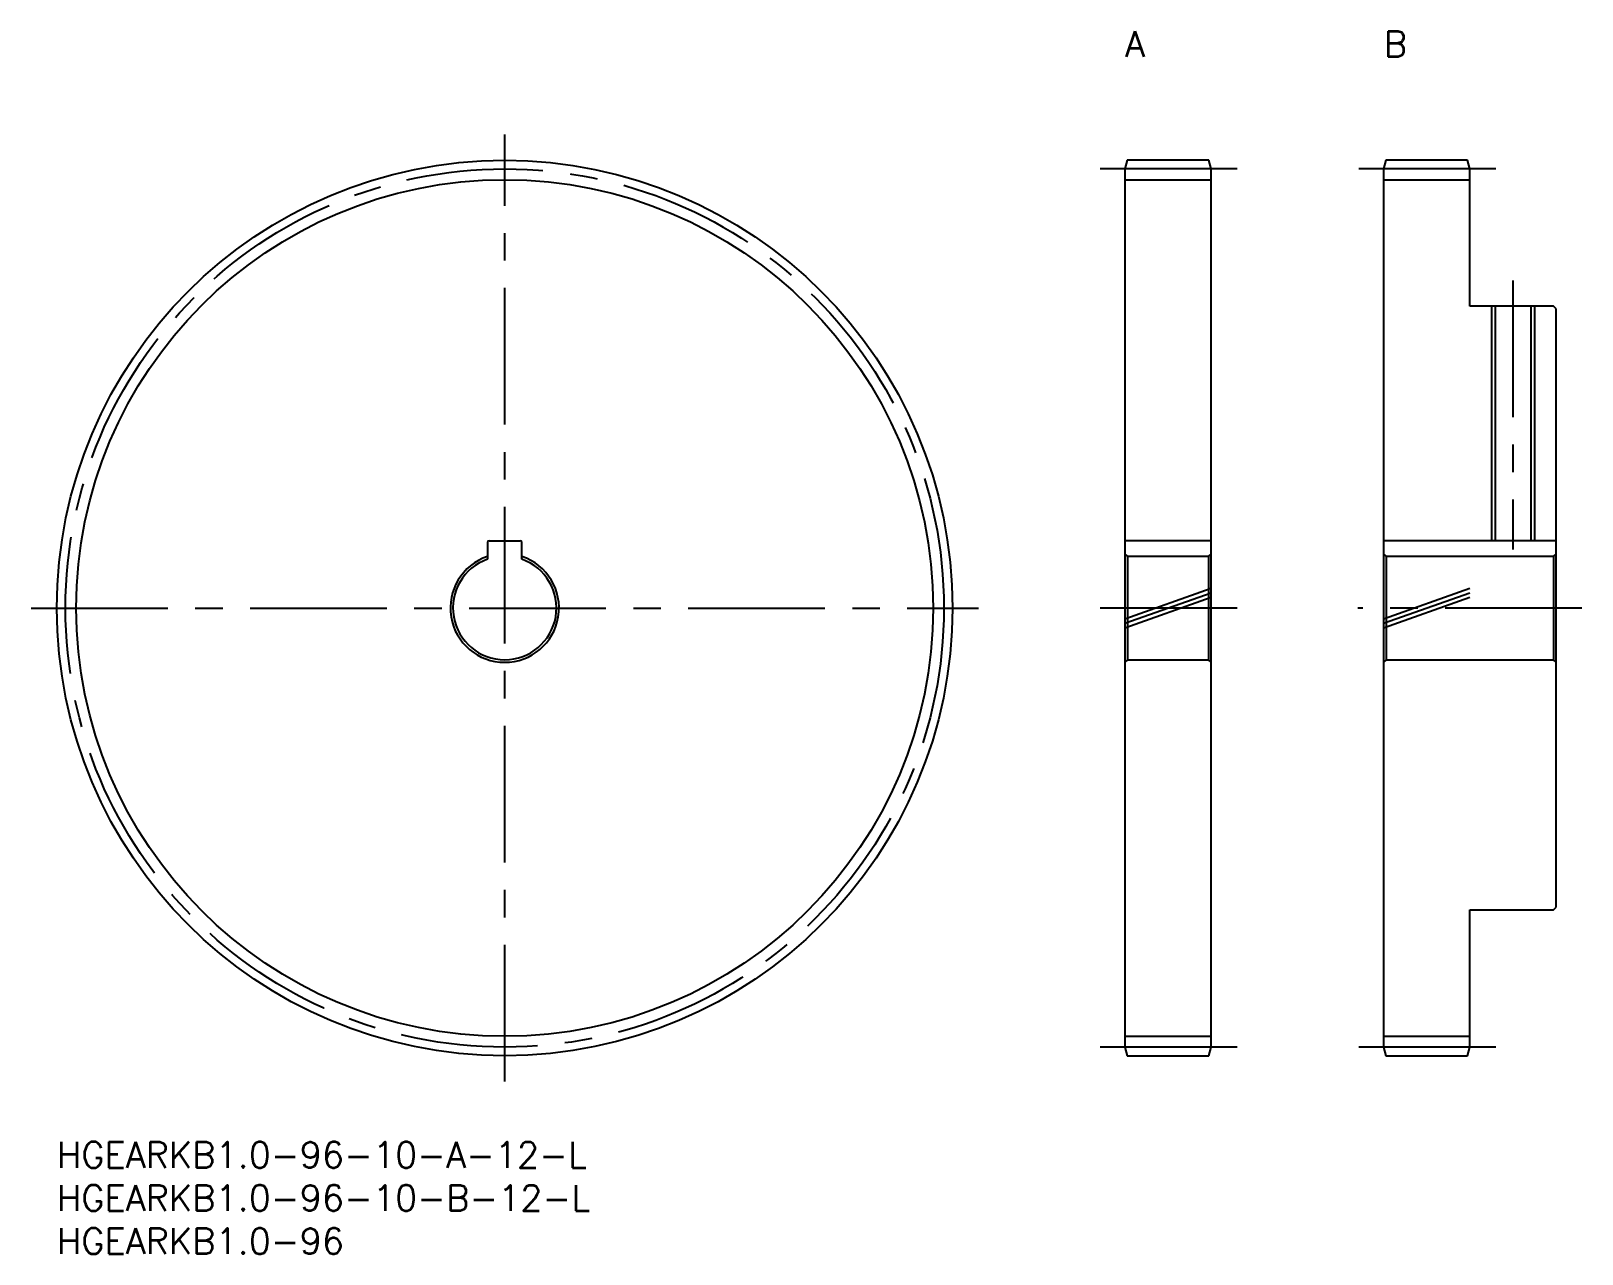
# Model space of a CAD drawing. Extents: x -3 to 177, y -13 to 129.
import ezdxf

# ---------------------------------------------------------------- set-up
doc = ezdxf.new("R2010")
doc.units = 0
doc.header["$LTSCALE"] = 0.5
doc.linetypes.add('CENTER', pattern=[50.8, 31.75, -6.35, 6.35, -6.35])
doc.linetypes.add('PHANTOM', pattern=[63.5, 31.75, -6.35, 6.35, -6.35, 6.35, -6.35])
for name, color, linetype in [('MSM_CENTER', 1, 'CENTER'), ('MSM_CONTINUOUS', 7, 'CONTINUOUS'), ('MSM_IMAGINARY', 6, 'PHANTOM'), ('MSM_NARROW', 5, 'CONTINUOUS'), ('MSM_PART_NUMBER', 7, 'CONTINUOUS')]:
    doc.layers.add(name, color=color, linetype=linetype)
doc.styles.get("Standard").update_dxf_attribs({"font": 'txt.shx', "height": 1, "bigfont": 'bigfont.shx'})

# ---------------------------------------------------------------- blocks, each defined once
blk = doc.blocks.new('*U27')
at = {"layer": 'MSM_PART_NUMBER'}
blk.add_text('A', height=3, dxfattribs=at).set_placement((123.86, 125.86))
blk = doc.blocks.new('*U28')
at = {"layer": 'MSM_PART_NUMBER'}
blk.add_text('B', height=3, dxfattribs=at).set_placement((153.86, 125.86))
blk = doc.blocks.new('*U29')
at = {"layer": 'MSM_PART_NUMBER'}
blk.add_text('HGEARKB1.0-96-10-A-12-L', height=3, dxfattribs=at).set_placement((0, -3))
blk = doc.blocks.new('*U30')
at = {"layer": 'MSM_PART_NUMBER'}
blk.add_text('HGEARKB1.0-96-10-B-12-L', height=3, dxfattribs=at).set_placement((0, -8))
blk = doc.blocks.new('*U31')
at = {"layer": 'MSM_PART_NUMBER'}
blk.add_text('HGEARKB1.0-96', height=3, dxfattribs=at).set_placement((0, -13))

msp = doc.modelspace()

# ---------------------------------------------------------------- linework, layer by layer
at = {"layer": 'MSM_CENTER'}
for p, q in [((51.93, 7), (51.93, 116.86)), ((136.86, 112.86), (120.86, 112.86)), ((166.86, 112.86), (150.86, 112.86)), ((168.86, 99.93), (168.86, 68.73)), ((-3, 61.93), (106.86, 61.93)), ((136.86, 61.93), (120.86, 61.93)), ((176.86, 61.93), (150.86, 61.93)), ((136.86, 11), (120.86, 11)), ((166.86, 11), (150.86, 11))]:
    msp.add_line(p, q, dxfattribs=at)
msp.add_circle((51.93, 61.93), 50.93, dxfattribs=at)
at = {"layer": 'MSM_CONTINUOUS'}
for p, q in [((124.13, 113.86), (123.86, 112.86)), ((133.59, 113.86), (124.13, 113.86)), ((133.86, 112.86), (133.59, 113.86)), ((154.13, 113.86), (153.86, 112.86)), ((163.59, 113.86), (154.13, 113.86)), ((163.86, 112.86), (163.59, 113.86)), ((123.86, 112.86), (123.86, 11)), ((123.86, 111.61), (133.86, 111.61)), ((133.86, 11), (133.86, 112.86)), ((153.86, 112.86), (153.86, 11)), ((153.86, 111.61), (163.86, 111.61)), ((163.86, 96.93), (163.86, 112.86)), ((173.56, 96.93), (163.86, 96.93)), ((166.79, 96.93), (166.79, 69.73)), ((170.93, 96.93), (170.93, 69.73)), ((173.86, 96.63), (173.56, 96.93)), ((173.86, 27.23), (173.86, 96.63)), ((49.93, 69.53), (49.93, 67.59)), ((50.13, 69.73), (53.73, 69.73)), ((53.93, 67.59), (53.93, 69.53)), ((133.86, 69.73), (123.86, 69.73)), ((173.86, 69.73), (153.86, 69.73)), ((124.16, 67.93), (123.86, 68.23)), ((124.16, 67.93), (124.16, 55.93)), ((124.16, 67.93), (133.56, 67.93)), ((133.86, 68.23), (133.56, 67.93)), ((133.56, 67.93), (133.56, 55.93)), ((154.16, 67.93), (153.86, 68.23)), ((154.16, 67.93), (154.16, 55.93)), ((154.16, 67.93), (173.56, 67.93)), ((173.86, 68.23), (173.56, 67.93)), ((173.56, 67.93), (173.56, 55.93)), ((124.16, 55.93), (123.86, 55.63)), ((124.16, 55.93), (133.56, 55.93)), ((133.86, 55.63), (133.56, 55.93)), ((154.16, 55.93), (153.86, 55.63)), ((154.16, 55.93), (173.56, 55.93)), ((173.86, 55.63), (173.56, 55.93)), ((173.56, 26.93), (173.86, 27.23)), ((163.86, 11), (163.86, 26.93)), ((163.86, 26.93), (173.56, 26.93)), ((123.86, 12.25), (133.86, 12.25)), ((123.86, 11), (124.13, 10)), ((133.59, 10), (133.86, 11)), ((153.86, 12.25), (163.86, 12.25)), ((153.86, 11), (154.13, 10)), ((163.59, 10), (163.86, 11)), ((124.13, 10), (133.59, 10)), ((154.13, 10), (163.59, 10))]:
    msp.add_line(p, q, dxfattribs=at)
msp.add_circle((51.93, 61.93), 51.93, dxfattribs=at)
for centre, radius, start, end in [((50.13, 69.53), 0.2, 90, 180), ((53.73, 69.53), 0.2, 0, 90), ((51.93, 61.93), 6.3, 108.5094, 71.4906), ((51.93, 61.93), 6, 109.4712, 70.5288)]:
    msp.add_arc(centre, radius, start, end, dxfattribs=at)
at = {"layer": 'MSM_IMAGINARY'}
for p, q in [((123.86, 60.69), (133.86, 64.23)), ((123.86, 60.16), (133.86, 63.7)), ((123.86, 59.63), (133.86, 63.17)), ((153.86, 60.69), (163.86, 64.23)), ((153.86, 60.16), (163.86, 63.7)), ((153.86, 59.63), (163.86, 63.17))]:
    msp.add_line(p, q, dxfattribs=at)
at = {"layer": 'MSM_NARROW'}
for p, q in [((166.36, 96.93), (166.36, 69.73)), ((171.36, 96.93), (171.36, 69.73))]:
    msp.add_line(p, q, dxfattribs=at)
msp.add_circle((51.93, 61.93), 49.68, dxfattribs=at)

# ---------------------------------------------------------------- block references
at = {"layer": 'MSM_CONTINUOUS'}
for name in ['*U27', '*U28', '*U29', '*U30', '*U31']:
    msp.add_blockref(name, (0, 0), dxfattribs=at)

doc.saveas('drawing.dxf')
